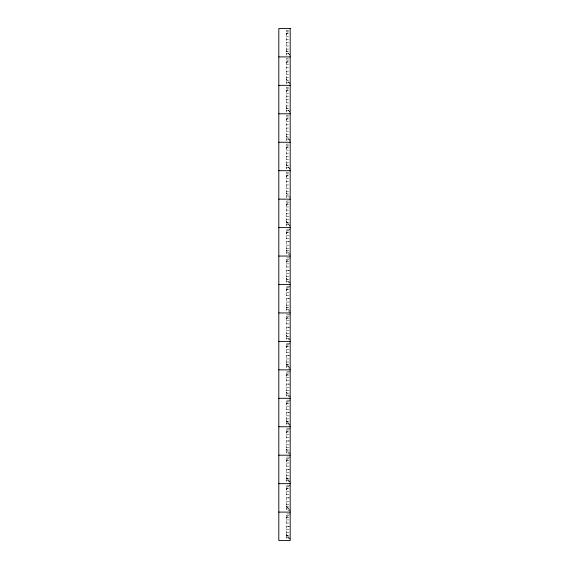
<?xml version="1.0" encoding="UTF-8"?>
<svg xmlns="http://www.w3.org/2000/svg" width="569" height="569" viewBox="0 0 569 569"><rect width="100%" height="100%" fill="white"/><g stroke="black" fill="none" stroke-linecap="round" stroke-linejoin="round"><path stroke-width="0.43" stroke-dasharray="2.85 2.13" d="M286.207 34.652L289.052 31.238M286.207 63.102L289.052 59.688M286.207 91.552L289.052 88.138M286.207 120.002L289.052 116.588M286.207 148.452L289.052 145.038M286.207 176.902L289.052 173.488M286.207 205.352L289.052 201.938M286.207 233.802L290.19 229.023M286.207 262.252L290.19 257.473M286.207 290.702L290.19 285.923M286.207 319.152L290.19 314.373M286.207 347.602L290.19 342.823M286.207 376.052L290.19 371.273M286.207 404.502L290.19 399.723M286.207 432.952L290.19 428.173M286.207 461.402L290.19 456.623M286.207 489.852L290.19 485.073M286.207 518.302L290.19 513.523M288.597 30.306L286.207 30.306L286.207 55.029L288.597 55.037M286.207 31.587L288.597 31.587M286.207 33.621L288.597 33.621M286.207 36.274L288.597 36.274M286.207 39.361L288.597 39.361M288.597 58.756L286.207 58.756L286.207 83.479L288.597 83.487M286.207 60.037L288.597 60.037M286.207 62.071L288.597 62.071M286.207 64.724L288.597 64.724M286.207 67.811L288.597 67.811M288.597 87.206L286.207 87.206L286.207 111.929L288.597 111.937M286.207 88.487L288.597 88.487M286.207 90.521L288.597 90.521M286.207 93.174L288.597 93.174M286.207 96.261L288.597 96.261M288.597 115.656L286.207 115.656L286.207 140.379L288.597 140.387M286.207 116.937L288.597 116.937M286.207 118.971L288.597 118.971M286.207 121.624L288.597 121.624M286.207 124.711L288.597 124.711M288.597 144.106L286.207 144.106L286.207 168.829L288.597 168.837M286.207 145.387L288.597 145.387M286.207 147.421L288.597 147.421M286.207 150.074L288.597 150.074M286.207 153.161L288.597 153.161M288.597 172.556L286.207 172.556L286.207 197.279L288.597 197.287M286.207 173.837L288.597 173.837M286.207 175.871L288.597 175.871M286.207 178.524L288.597 178.524M286.207 181.611L288.597 181.611M288.597 201.006L286.207 201.006L286.207 225.729L289.393 225.737M286.207 202.287L288.597 202.287M286.207 204.321L288.597 204.321M286.207 206.974L288.597 206.974M286.207 210.061L288.597 210.061M289.393 229.456L286.207 229.456L286.207 254.179L289.393 254.187M286.207 230.737L289.393 230.737M286.207 232.771L289.393 232.771M286.207 235.424L289.393 235.424M286.207 238.511L289.393 238.511M289.393 257.906L286.207 257.906L286.207 282.629L289.393 282.637M286.207 259.187L289.393 259.187M286.207 261.221L289.393 261.221M286.207 263.874L289.393 263.874M286.207 266.961L289.393 266.961M289.393 286.356L286.207 286.356L286.207 311.079L289.393 311.087M286.207 287.637L289.393 287.637M286.207 289.671L289.393 289.671M286.207 292.324L289.393 292.324M286.207 295.411L289.393 295.411M289.393 314.806L286.207 314.806L286.207 339.529L289.393 339.537M286.207 316.087L289.393 316.087M286.207 318.121L289.393 318.121M286.207 320.774L289.393 320.774M286.207 323.861L289.393 323.861M289.393 343.256L286.207 343.256L286.207 367.979L289.393 367.987M286.207 344.537L289.393 344.537M286.207 346.571L289.393 346.571M286.207 349.224L289.393 349.224M286.207 352.311L289.393 352.311M289.393 371.706L286.207 371.706L286.207 396.429L289.393 396.437M286.207 372.987L289.393 372.987M286.207 375.021L289.393 375.021M286.207 377.674L289.393 377.674M286.207 380.761L289.393 380.761M289.393 400.156L286.207 400.156L286.207 424.879L289.393 424.887M286.207 401.437L289.393 401.437M286.207 403.471L289.393 403.471M286.207 406.124L289.393 406.124M286.207 409.211L289.393 409.211M289.393 428.606L286.207 428.606L286.207 453.329L289.393 453.337M286.207 429.887L289.393 429.887M286.207 431.921L289.393 431.921M286.207 434.574L289.393 434.574M286.207 437.661L289.393 437.661M289.393 457.056L286.207 457.056L286.207 481.779L289.393 481.787M286.207 458.337L289.393 458.337M286.207 460.371L289.393 460.371M286.207 463.024L289.393 463.024M286.207 466.111L289.393 466.111M289.393 485.506L286.207 485.506L286.207 510.229L289.393 510.237M286.207 486.787L289.393 486.787M286.207 488.821L289.393 488.821M286.207 491.474L289.393 491.474M286.207 494.561L289.393 494.561M289.393 513.956L286.207 513.956L286.207 538.679L289.393 538.687M286.207 515.237L289.393 515.237M286.207 517.271L289.393 517.271M286.207 519.924L289.393 519.924M286.207 523.011L289.393 523.011M286.207 45.982L288.597 45.982M286.207 49.069L288.597 49.076M286.207 74.432L288.597 74.432M286.207 77.519L288.597 77.526M286.207 102.882L288.597 102.882M286.207 105.969L288.597 105.976M286.207 131.332L288.597 131.332M286.207 134.419L288.597 134.426M286.207 159.782L288.597 159.782M286.207 162.869L288.597 162.876M286.207 188.232L288.597 188.232M286.207 191.319L288.597 191.326M286.207 216.682L289.393 216.689M286.207 219.769L289.393 219.776M286.207 245.132L289.393 245.139M286.207 248.219L289.393 248.226M286.207 273.582L289.393 273.589M286.207 276.669L289.393 276.676M286.207 302.032L289.393 302.039M286.207 305.119L289.393 305.126M286.207 330.482L289.393 330.489M286.207 333.569L289.393 333.576M286.207 358.932L289.393 358.939M286.207 362.019L289.393 362.026M286.207 387.382L289.393 387.389M286.207 390.469L289.393 390.476M286.207 415.832L289.393 415.839M286.207 418.919L289.393 418.926M286.207 444.282L289.393 444.289M286.207 447.369L289.393 447.376M286.207 472.732L289.393 472.739M286.207 475.819L289.393 475.826M286.207 501.182L289.393 501.189M286.207 504.269L289.393 504.276M286.207 529.632L289.393 529.639M286.207 532.719L289.393 532.726M286.207 51.722L288.597 51.722M286.207 53.749L288.597 53.756M286.207 80.172L288.597 80.172M286.207 82.199L288.597 82.206M286.207 108.622L288.597 108.622M286.207 110.649L288.597 110.656M286.207 137.072L288.597 137.072M286.207 139.099L288.597 139.106M286.207 165.522L288.597 165.522M286.207 167.549L288.597 167.556M286.207 193.972L288.597 193.972M286.207 195.999L288.597 196.006M286.207 222.422L289.393 222.429M286.207 224.449L289.393 224.463M286.207 250.872L289.393 250.879M286.207 252.899L289.393 252.913M286.207 279.322L289.393 279.329M286.207 281.349L289.393 281.363M286.207 307.772L289.393 307.779M286.207 309.799L289.393 309.813M286.207 336.222L289.393 336.229M286.207 338.249L289.393 338.263M286.207 364.672L289.393 364.679M286.207 366.699L289.393 366.713M286.207 393.122L289.393 393.129M286.207 395.149L289.393 395.163M286.207 421.572L289.393 421.579M286.207 423.599L289.393 423.613M286.207 450.022L289.393 450.029M286.207 452.049L289.393 452.063M286.207 478.472L289.393 478.479M286.207 480.499L289.393 480.513M286.207 506.922L289.393 506.929M286.207 508.949L289.393 508.963M286.207 535.372L289.393 535.379M286.207 537.399L289.393 537.413M286.883 193.759L286.207 192.948L290.19 197.728M286.883 250.659L286.207 249.848L290.19 254.628M286.883 279.109L286.207 278.298L290.19 283.078M286.883 307.559L286.207 306.748L290.19 311.528M286.883 336.009L286.207 335.198L290.19 339.978M286.883 392.909L286.207 392.098L290.19 396.878M286.883 449.809L286.207 448.998L290.19 453.778M290.19 55.478L286.207 50.698L289.642 54.816M290.19 83.928L286.207 79.148L289.642 83.266M290.19 112.378L286.207 107.598L289.642 111.716M290.19 140.828L286.207 136.048L289.642 140.166M290.19 169.278L286.207 164.498L289.642 168.616M288.597 42.675L286.207 42.675L288.597 42.675M288.597 71.125L286.207 71.125L288.597 71.125M288.597 99.575L286.207 99.575L288.597 99.575M288.597 128.025L286.207 128.025L288.597 128.025M288.597 156.475L286.207 156.475L288.597 156.475M288.597 184.925L286.207 184.925L288.597 184.925M288.597 213.375L286.207 213.375L288.597 213.375M289.393 241.825L286.207 241.825L289.393 241.825M289.393 270.275L286.207 270.275L289.393 270.275M289.393 298.725L286.207 298.725L289.393 298.725M289.393 327.175L286.207 327.175L289.393 327.175M289.393 355.625L286.207 355.625L289.393 355.625M289.393 384.075L286.207 384.075L289.393 384.075M289.393 412.525L286.207 412.525L289.393 412.525M289.393 440.975L286.207 440.975L289.393 440.975M289.393 469.425L286.207 469.425L289.393 469.425M289.393 497.875L286.207 497.875L289.393 497.875M289.393 526.325L286.207 526.325L289.393 526.325M286.883 222.209L286.207 221.398L290.19 226.178L286.883 222.209M286.883 364.459L286.207 363.648L290.19 368.428L286.883 364.459M286.883 421.359L286.207 420.548L290.19 425.328L286.883 421.359M286.883 478.259L286.207 477.448L290.19 482.228L286.883 478.259M286.883 506.709L286.207 505.898L290.19 510.678L286.883 506.709M286.883 535.159L286.207 534.348L290.19 539.128L286.883 535.159"/><path stroke-width="0.85" d="M278.81 56.9L290.19 56.9M278.81 85.35L290.19 85.35M278.81 113.8L290.19 113.8M278.81 142.25L290.19 142.25M278.81 170.7L290.19 170.7M278.81 199.15L290.19 199.15M278.81 227.6L290.19 227.6M278.81 256.05L290.19 256.05M278.81 284.5L290.19 284.5M278.81 312.95L290.19 312.95M278.81 341.4L290.19 341.4M278.81 369.85L290.19 369.85M278.81 398.3L290.19 398.3M278.81 426.75L290.19 426.75M278.81 455.2L290.19 455.2M278.81 483.65L290.19 483.65M278.81 512.1L290.19 512.1M290.19 28.45L278.81 28.45L278.81 540.55L290.19 540.55L290.19 28.45"/></g></svg>
